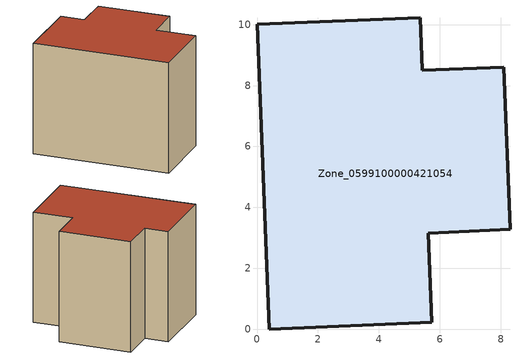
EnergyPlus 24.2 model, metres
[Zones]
Zone_0599100000421054
 floor ground (C_G): 0,10.01 5.35,10.23 5.42,8.49 8.09,8.6 8.3,3.28 5.62,3.15 5.73,0.23 0.41,0 z0
 wall outside (C_F): 0.41,0 5.73,0.23 5.62,3.15 8.3,3.28 8.09,8.6 5.42,8.49 5.35,10.23 0,10.01 0.41,0 z0:8.22
 roof outside (C_R): 5.35,10.23 0,10.01 0.41,0 5.73,0.23 5.62,3.15 8.3,3.28 8.09,8.6 5.42,8.49 z8.22
[BUILDING]
Pand.0599100000421054: North Axis=0; Terrain=City; Loads Convergence Tolerance Value=0.04; Temperature Convergence Tolerance Value=0.4; Solar Distribution=FullExterior; Maximum Number of Warmup Days=25; Minimum Number of Warmup Days=1
[Site:Location]
Rotterdam.The.Hague.AP_ZH_NLD Design_Conditions: Latitude=51.96; Longitude=4.45; Time Zone=1; Elevation=-4.5
[SITE:GROUNDTEMPERATURE:BUILDINGSURFACE]
18, 18, 18, 18, 18, 18, 18, 18, 18, 18, 18, 18
[MATERIAL] Thermal Absorptance=0.9; Solar Absorptance=0.7; Visible Absorptance=0.7
Name | Roughness | Thickness | Conductivity | Density | Specific Heat
G.TC.1992-2005 | MediumSmooth | 0.15 | 0.06 | 540 | 1210
F.TC.1992-2005 | Rough | 0.3 | 0.12 | 1920 | 840
R.TC.1992-2005 | MediumRough | 0.2 | 0.08 | 1500 | 1000
[CONSTRUCTION]
C_G: G.TC.1992-2005
C_F: F.TC.1992-2005
C_R: R.TC.1992-2005
[ZONE]
Zone_0599100000421054: Type=1; Multiplier=1; Ceiling Height=Autocalculate; Volume=Autocalculate; Floor Area=autocalculate; Part of Total Floor Area=Yes
[ZONEINFILTRATION:DESIGNFLOWRATE]
Infil_Zone_0599100000421054: Zone or ZoneList or Space or SpaceList=Zone_0599100000421054; Schedule=AlwaysOn; Design Flow Rate Calculation Method=Flow/Area; Flow Rate per Floor Area=0.0015; Constant Term Coefficient=1; Temperature Term Coefficient=0; Velocity Term Coefficient=0; Velocity Squared Term Coefficient=0
[HVACTEMPLATE:ZONE:IDEALLOADSAIRSYSTEM]
Zone_0599100000421054: Maximum Heating Supply Air Temperature=50; Minimum Cooling Supply Air Temperature=13; Maximum Heating Supply Air Humidity Ratio=0.0156; Minimum Cooling Supply Air Humidity Ratio=0.0077; Heating Limit=NoLimit; Cooling Limit=NoLimit; Dehumidification Control Type=ConstantSensibleHeatRatio; Cooling Sensible Heat Ratio=0.7; Dehumidification Setpoint=60; Humidification Control Type=None; Humidification Setpoint=30; Outdoor Air Method=None; Outdoor Air Flow Rate per Person=0.00944; Outdoor Air Flow Rate per Zone Floor Area=0; Outdoor Air Flow Rate per Zone=0; Demand Controlled Ventilation Type=None; Outdoor Air Economizer Type=NoEconomizer; Heat Recovery Type=None; Sensible Heat Recovery Effectiveness=0.7; Latent Heat Recovery Effectiveness=0.65
[ZONECONTROL:THERMOSTAT]
ThermostatControl_Zone_0599100000421054: Zone or ZoneList=Zone_0599100000421054; Control Type Schedule=DualSetpointControlType; Control 1=Thermostat_Zone_0599100000421054; Temperature Difference Between Cutout And Setpoint=0
[THERMOSTATSETPOINT:DUALSETPOINT]
Thermostat_Zone_0599100000421054: Heating Setpoint Temperature Schedule=HeatingSetpoint_Zone_0599100000421054; Cooling Setpoint Temperature Schedule=CoolingSetpoint_Zone_0599100000421054
[SCHEDULE:COMPACT]
HeatingSetpoint_Zone_0599100000421054: Through: 12/31, For: AllDays, Until: 24:00, 21
CoolingSetpoint_Zone_0599100000421054: Through: 12/31, For: AllDays, Until: 24:00, 24
DualSetpointControlType: Through: 12/31, For: AllDays, Until: 24:00, 4
AlwaysOn: Through: 12/31, For: AllDays, Until: 24:00, 1
